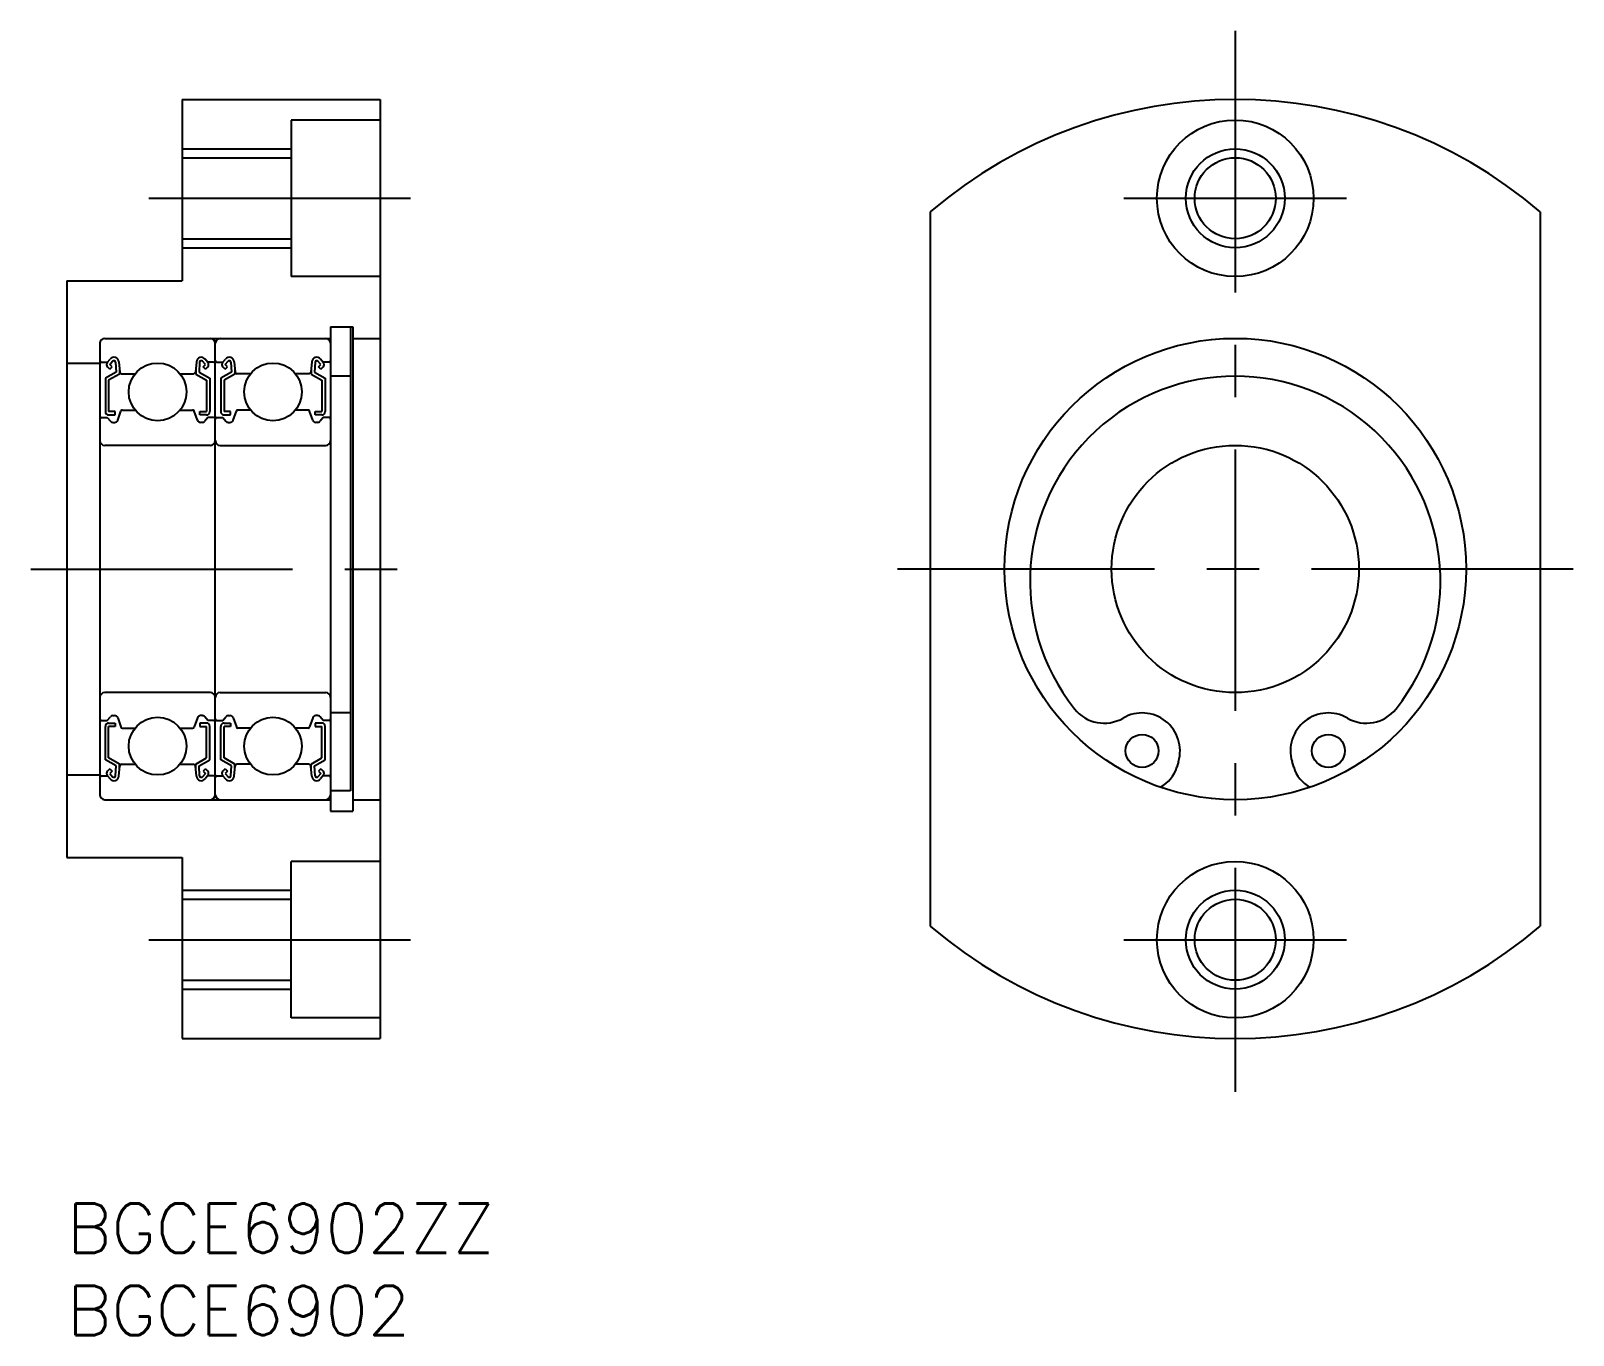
# Model space of a CAD drawing. Extents: x -2.2 to 91.4, y -8 to 71.2.
import ezdxf

# ---------------------------------------------------------------- set-up
doc = ezdxf.new("R2010")
doc.units = 0
doc.header["$LTSCALE"] = 0.5
doc.linetypes.add('CENTER', pattern=[50.8, 31.75, -6.35, 6.35, -6.35])
for name, color, linetype in [('MSM_CENTER', 1, 'CENTER'), ('MSM_CONTINUOUS', 7, 'CONTINUOUS'), ('MSM_NARROW', 5, 'CONTINUOUS'), ('MSM_PART_NUMBER', 7, 'CONTINUOUS')]:
    doc.layers.add(name, color=color, linetype=linetype)
doc.styles.get("Standard").update_dxf_attribs({"font": 'txt.shx', "height": 3, "bigfont": 'bigfont.shx'})

# ---------------------------------------------------------------- blocks, each defined once
blk = doc.blocks.new('*U13')
at = {"layer": 'MSM_PART_NUMBER'}
blk.add_text('BGCE6902ZZ', height=3, dxfattribs=at).set_placement((0, -3))
blk = doc.blocks.new('*U14')
at = {"layer": 'MSM_PART_NUMBER'}
blk.add_text('BGCE6902', height=3, dxfattribs=at).set_placement((0, -8))

msp = doc.modelspace()

# ---------------------------------------------------------------- linework, layer by layer
at = {"layer": 'MSM_CENTER'}
for p, q in [((70.88, 71.163), (70.88, 6.768)), ((4.966, 61), (22.034, 61)), ((64.13, 61), (77.63, 61)), ((-2.189, 38.5), (22.178, 38.5)), ((91.38, 38.5), (50.38, 38.5)), ((4.966, 16), (22.034, 16)), ((64.13, 16), (77.63, 16))]:
    msp.add_line(p, q, dxfattribs=at)
at = {"layer": 'MSM_CONTINUOUS'}
for p, q in [((7, 67), (7, 56)), ((7, 67), (19, 67)), ((19, 67), (19, 10)), ((19, 65.75), (13.6, 65.75)), ((13.6, 65.75), (13.6, 56.25)), ((7, 63.459), (13.6, 63.459)), ((52.38, 60.179), (52.38, 16.821)), ((89.38, 60.179), (89.38, 16.821)), ((7, 58.542), (13.6, 58.542)), ((19, 56.25), (13.6, 56.25)), ((0, 56), (0, 21)), ((0, 56), (7, 56)), ((2.3, 52.5), (16, 52.5)), ((16, 53.2), (16, 23.8)), ((16, 53.2), (17.35, 53.2)), ((17.2, 53.2), (17.2, 25.035)), ((17.35, 53.2), (17.35, 23.8)), ((17.35, 52.5), (19, 52.5)), ((2, 52.2), (2, 24.8)), ((9, 24.8), (9, 52.2)), ((0, 51), (2, 51)), ((2.1, 51.05), (2.46, 51.05)), ((2.448, 51.036), (2.619, 51.241)), ((2.602, 50.625), (2.46, 50.767)), ((2.602, 50.908), (2.772, 51.11)), ((2.743, 50.767), (2.602, 50.908)), ((2.602, 50.625), (2.743, 50.767)), ((2.948, 51.051), (2.981, 50.451)), ((3.148, 51.074), (3.203, 50.441)), ((3.181, 50.696), (3.181, 50.335)), ((7.852, 51.074), (7.797, 50.441)), ((7.819, 50.696), (7.819, 50.335)), ((8.052, 51.051), (8.019, 50.451)), ((8.398, 50.908), (8.228, 51.11)), ((8.257, 50.767), (8.398, 50.908)), ((8.398, 50.625), (8.257, 50.767)), ((8.552, 51.036), (8.381, 51.241)), ((8.398, 50.625), (8.54, 50.767)), ((8.9, 51.05), (8.54, 51.05)), ((9.1, 51.05), (9.46, 51.05)), ((9.448, 51.036), (9.619, 51.241)), ((9.602, 50.625), (9.46, 50.767)), ((9.602, 50.908), (9.772, 51.11)), ((9.743, 50.767), (9.602, 50.908)), ((9.602, 50.625), (9.743, 50.767)), ((9.948, 51.051), (9.981, 50.451)), ((10.148, 51.074), (10.203, 50.441)), ((10.181, 50.696), (10.181, 50.335)), ((14.852, 51.074), (14.797, 50.441)), ((14.819, 50.696), (14.819, 50.335)), ((15.052, 51.051), (15.019, 50.451)), ((15.398, 50.908), (15.228, 51.11)), ((15.257, 50.767), (15.398, 50.908)), ((15.398, 50.625), (15.257, 50.767)), ((15.552, 51.036), (15.381, 51.241)), ((15.398, 50.625), (15.54, 50.767)), ((15.9, 51.05), (15.54, 51.05)), ((2.981, 50.451), (2.331, 50.075)), ((2.331, 50.075), (2.331, 48.05)), ((3.181, 50.335), (2.531, 49.96)), ((2.531, 49.96), (2.531, 48.05)), ((3.303, 50.35), (4.139, 50.35)), ((6.861, 50.35), (7.697, 50.35)), ((7.819, 50.335), (8.469, 49.96)), ((8.019, 50.451), (8.669, 50.075)), ((8.469, 49.96), (8.469, 48.05)), ((8.669, 50.075), (8.669, 48.05)), ((9.981, 50.451), (9.331, 50.075)), ((9.331, 50.075), (9.331, 48.05)), ((10.181, 50.335), (9.531, 49.96)), ((9.531, 49.96), (9.531, 48.05)), ((11.139, 50.35), (10.303, 50.35)), ((14.697, 50.35), (13.861, 50.35)), ((14.819, 50.335), (15.469, 49.96)), ((15.019, 50.451), (15.669, 50.075)), ((15.469, 49.96), (15.469, 48.05)), ((15.669, 50.075), (15.669, 48.05)), ((17.2, 50.2, -0.7), (16, 50.2, -0.7)), ((2.931, 48.05), (2.531, 48.05)), ((2.531, 47.85), (2.931, 47.85)), ((2.931, 47.85), (2.931, 48.05)), ((3.079, 47.532), (3.28, 48.084)), ((3.374, 48.15), (4.139, 48.15)), ((6.861, 48.15), (7.626, 48.15)), ((7.921, 47.532), (7.72, 48.084)), ((8.069, 47.85), (8.069, 48.05)), ((8.069, 48.05), (8.469, 48.05)), ((8.469, 47.85), (8.069, 47.85)), ((9.931, 48.05), (9.531, 48.05)), ((9.531, 47.85), (9.931, 47.85)), ((9.931, 47.85), (9.931, 48.05)), ((10.079, 47.532), (10.28, 48.084)), ((11.139, 48.15), (10.374, 48.15)), ((14.626, 48.15), (13.861, 48.15)), ((14.921, 47.532), (14.72, 48.084)), ((15.069, 48.05), (15.469, 48.05)), ((15.069, 47.85), (15.069, 48.05)), ((15.469, 47.85), (15.069, 47.85)), ((2.1, 47.7), (2.45, 47.7)), ((2.45, 47.7), (2.642, 47.471)), ((2.795, 47.4), (2.891, 47.4)), ((8.205, 47.4), (8.109, 47.4)), ((8.55, 47.7), (8.358, 47.471)), ((8.9, 47.7), (8.55, 47.7)), ((9.1, 47.7), (9.45, 47.7)), ((9.45, 47.7), (9.642, 47.471)), ((9.795, 47.4), (9.891, 47.4)), ((15.205, 47.4), (15.109, 47.4)), ((15.55, 47.7), (15.358, 47.471)), ((15.9, 47.7), (15.55, 47.7)), ((8.7, 46), (2.3, 46)), ((9.3, 46), (15.7, 46)), ((8.7, 31), (2.3, 31)), ((9.3, 31), (15.7, 31)), ((2.1, 29.3), (2.45, 29.3)), ((2.45, 29.3), (2.642, 29.529)), ((2.531, 29.15), (2.931, 29.15)), ((2.795, 29.6), (2.891, 29.6)), ((2.931, 29.15), (2.931, 28.95)), ((3.079, 29.468), (3.28, 28.916)), ((7.921, 29.468), (7.72, 28.916)), ((8.069, 29.15), (8.069, 28.95)), ((8.469, 29.15), (8.069, 29.15)), ((8.205, 29.6), (8.109, 29.6)), ((8.55, 29.3), (8.358, 29.529)), ((8.9, 29.3), (8.55, 29.3)), ((9.1, 29.3), (9.45, 29.3)), ((9.45, 29.3), (9.642, 29.529)), ((9.531, 29.15), (9.931, 29.15)), ((9.795, 29.6), (9.891, 29.6)), ((9.931, 29.15), (9.931, 28.95)), ((10.079, 29.468), (10.28, 28.916)), ((14.921, 29.468), (14.72, 28.916)), ((15.469, 29.15), (15.069, 29.15)), ((15.069, 29.15), (15.069, 28.95)), ((15.205, 29.6), (15.109, 29.6)), ((15.55, 29.3), (15.358, 29.529)), ((15.9, 29.3), (15.55, 29.3)), ((17.2, 29.762, -0.7), (16, 29.762, -0.7)), ((2.331, 26.925), (2.331, 28.95)), ((2.531, 27.04), (2.531, 28.95)), ((2.931, 28.95), (2.531, 28.95)), ((3.374, 28.85), (4.139, 28.85)), ((6.861, 28.85), (7.626, 28.85)), ((8.069, 28.95), (8.469, 28.95)), ((8.469, 27.04), (8.469, 28.95)), ((8.669, 26.925), (8.669, 28.95)), ((9.331, 26.925), (9.331, 28.95)), ((9.531, 27.04), (9.531, 28.95)), ((9.931, 28.95), (9.531, 28.95)), ((11.139, 28.85), (10.374, 28.85)), ((14.626, 28.85), (13.861, 28.85)), ((15.069, 28.95), (15.469, 28.95)), ((15.469, 27.04), (15.469, 28.95)), ((15.669, 26.925), (15.669, 28.95)), ((2.981, 26.549), (2.331, 26.925)), ((2.602, 26.375), (2.46, 26.233)), ((3.181, 26.665), (2.531, 27.04)), ((2.602, 26.375), (2.743, 26.233)), ((2.743, 26.233), (2.602, 26.092)), ((2.948, 25.949), (2.981, 26.549)), ((3.148, 25.926), (3.203, 26.559)), ((3.181, 26.304), (3.181, 26.665)), ((3.303, 26.65), (4.139, 26.65)), ((3.721, 26.65), (3.721, 26.65)), ((3.93, 26.65), (3.93, 26.65)), ((6.861, 26.65), (7.697, 26.65)), ((7.852, 25.926), (7.797, 26.559)), ((7.819, 26.665), (8.469, 27.04)), ((7.819, 26.304), (7.819, 26.665)), ((8.019, 26.549), (8.669, 26.925)), ((8.052, 25.949), (8.019, 26.549)), ((8.398, 26.375), (8.257, 26.233)), ((8.257, 26.233), (8.398, 26.092)), ((8.398, 26.375), (8.54, 26.233)), ((9.981, 26.549), (9.331, 26.925)), ((9.602, 26.375), (9.46, 26.233)), ((10.181, 26.665), (9.531, 27.04)), ((9.602, 26.375), (9.743, 26.233)), ((9.743, 26.233), (9.602, 26.092)), ((9.948, 25.949), (9.981, 26.549)), ((10.148, 25.926), (10.203, 26.559)), ((10.181, 26.304), (10.181, 26.665)), ((11.139, 26.65), (10.303, 26.65)), ((14.697, 26.65), (13.861, 26.65)), ((14.07, 26.65), (14.07, 26.65)), ((14.279, 26.65), (14.279, 26.65)), ((14.852, 25.926), (14.797, 26.559)), ((14.819, 26.665), (15.469, 27.04)), ((14.819, 26.304), (14.819, 26.665)), ((15.019, 26.549), (15.669, 26.925)), ((15.052, 25.949), (15.019, 26.549)), ((15.398, 26.375), (15.257, 26.233)), ((15.257, 26.233), (15.398, 26.092)), ((15.398, 26.375), (15.54, 26.233)), ((67.436, 26.812), (67.336, 26.47)), ((74.425, 26.47), (74.324, 26.812)), ((0, 26), (2, 26)), ((2.1, 25.95), (2.46, 25.95)), ((2.448, 25.964), (2.619, 25.759)), ((2.602, 26.092), (2.772, 25.89)), ((8.398, 26.092), (8.228, 25.89)), ((8.552, 25.964), (8.381, 25.759)), ((8.9, 25.95), (8.54, 25.95)), ((9.1, 25.95), (9.46, 25.95)), ((9.448, 25.964), (9.619, 25.759)), ((9.602, 26.092), (9.772, 25.89)), ((15.398, 26.092), (15.228, 25.89)), ((15.552, 25.964), (15.381, 25.759)), ((15.9, 25.95), (15.54, 25.95)), ((2.3, 24.5), (16, 24.5)), ((17.2, 25.035, -0.7), (16, 25.035, -0.7)), ((17.35, 24.5), (19, 24.5)), ((16, 23.8), (17.35, 23.8)), ((0, 21), (7, 21)), ((7, 21), (7, 10)), ((13.6, 11.25), (13.6, 20.75)), ((19, 20.75), (13.6, 20.75)), ((7, 18.458), (13.6, 18.458)), ((7, 13.541), (13.6, 13.541)), ((19, 11.25), (13.6, 11.25)), ((7, 10), (19, 10))]:
    msp.add_line(p, q, dxfattribs=at)
for centre, radius in [((70.88, 61), 4.75), ((70.88, 61), 2.458), ((70.88, 38.5), 14), ((5.5, 49.25), 1.75), ((12.5, 49.25), 1.75), ((70.88, 38.5), 7.5), ((5.5, 27.75), 1.75), ((12.5, 27.75), 1.75), ((65.23, 27.462), 1), ((76.53, 27.462), 1), ((70.88, 16), 4.75), ((70.88, 16), 2.458)]:
    msp.add_circle(centre, radius, dxfattribs=at)
for centre, radius, start, end in [((70.88, 38.5), 28.5, 49.5245, 130.4755), ((2.3, 52.2), 0.3, 90, 180), ((8.7, 52.2), 0.3, 0, 90), ((9.3, 52.2), 0.3, 90, 180), ((15.7, 52.2), 0.3, 0, 90), ((2.1, 51.15), 0.1, 180, 270), ((2.602, 50.908), 0.2, 140.13638, 224.99798), ((2.849, 51.048), 0.3, 4.93473, 140.13638), ((2.849, 51.046), 0.1, 3.10166, 139.95027), ((8.151, 51.048), 0.3, 39.86362, 175.06527), ((8.151, 51.046), 0.1, 40.04973, 176.89834), ((8.398, 50.908), 0.2, 315.00202, 39.86362), ((8.9, 51.15), 0.1, 270, 0), ((9.1, 51.15), 0.1, 180, 270), ((9.602, 50.908), 0.2, 140.13638, 224.99798), ((9.849, 51.048), 0.3, 4.93473, 140.13638), ((9.849, 51.046), 0.1, 3.10166, 139.95027), ((15.151, 51.048), 0.3, 39.86362, 175.06527), ((15.151, 51.046), 0.1, 40.04973, 176.89834), ((15.398, 50.908), 0.2, 315.00202, 39.86362), ((15.9, 51.15), 0.1, 270, 0), ((3.303, 50.45), 0.1, 184.93473, 270), ((7.697, 50.45), 0.1, 270, 355.06527), ((10.303, 50.45), 0.1, 184.93473, 270), ((14.697, 50.45), 0.1, 270, 355.06527), ((70.88, 37.75), 12.45, 321.58898, 218.41102), ((2.531, 48.05), 0.2, 180, 270), ((3.374, 48.05), 0.1, 90, 159.99256), ((7.626, 48.05), 0.1, 20.00744, 90), ((8.469, 48.05), 0.2, 270, 0), ((9.531, 48.05), 0.2, 180, 270), ((10.374, 48.05), 0.1, 90, 159.99256), ((14.626, 48.05), 0.1, 20.00744, 90), ((15.469, 48.05), 0.2, 270, 0), ((2.1, 47.6), 0.1, 90, 180), ((2.795, 47.6), 0.2, 219.97717, 270), ((2.891, 47.6), 0.2, 270, 339.99256), ((8.109, 47.6), 0.2, 200.00744, 270), ((8.205, 47.6), 0.2, 270, 320.02283), ((8.9, 47.6), 0.1, 0, 90), ((9.1, 47.6), 0.1, 90, 180), ((9.795, 47.6), 0.2, 219.97717, 270), ((9.891, 47.6), 0.2, 270, 339.99256), ((15.109, 47.6), 0.2, 200.00744, 270), ((15.205, 47.6), 0.2, 270, 320.02283), ((15.9, 47.6), 0.1, 0, 90), ((2.3, 46.3), 0.3, 180, 270), ((8.7, 46.3), 0.3, 270, 0), ((9.3, 46.3), 0.3, 180, 270), ((15.7, 46.3), 0.3, 270, 0), ((2.3, 30.7), 0.3, 90, 180), ((8.7, 30.7), 0.3, 0, 90), ((9.3, 30.7), 0.3, 90, 180), ((15.7, 30.7), 0.3, 0, 90), ((62.927, 31.444), 2.3, 218.41102, 300.04713), ((78.833, 31.444), 2.3, 239.95287, 321.58898), ((2.1, 29.4), 0.1, 180, 270), ((2.531, 28.95), 0.2, 90, 180), ((2.795, 29.4), 0.2, 90, 140.02283), ((2.891, 29.4), 0.2, 20.00744, 90), ((8.109, 29.4), 0.2, 90, 159.99256), ((8.205, 29.4), 0.2, 39.97717, 90), ((8.469, 28.95), 0.2, 0, 90), ((8.9, 29.4), 0.1, 270, 0), ((9.1, 29.4), 0.1, 180, 270), ((9.531, 28.95), 0.2, 90, 180), ((9.795, 29.4), 0.2, 90, 140.02283), ((9.891, 29.4), 0.2, 20.00744, 90), ((15.109, 29.4), 0.2, 90, 159.99256), ((15.205, 29.4), 0.2, 39.97717, 90), ((15.469, 28.95), 0.2, 0, 90), ((15.9, 29.4), 0.1, 270, 0), ((65.23, 27.462), 2.3, 343.58289, 120.04713), ((76.53, 27.462), 2.3, 59.95287, 196.41711), ((3.374, 28.95), 0.1, 200.00744, 270), ((7.626, 28.95), 0.1, 270, 339.99256), ((10.374, 28.95), 0.1, 200.00744, 270), ((14.626, 28.95), 0.1, 270, 339.99256), ((2.602, 26.092), 0.2, 135.00202, 219.86362), ((3.303, 26.55), 0.1, 90, 175.06527), ((7.697, 26.55), 0.1, 4.93473, 90), ((8.398, 26.092), 0.2, 320.13638, 44.99798), ((9.602, 26.092), 0.2, 135.00202, 219.86362), ((10.303, 26.55), 0.1, 90, 175.06527), ((14.697, 26.55), 0.1, 4.93473, 90), ((15.398, 26.092), 0.2, 320.13638, 44.99798), ((65.417, 27.035), 2, 297.32736, 343.58289), ((76.343, 27.035), 2, 196.41711, 242.67264), ((2.1, 25.85), 0.1, 90, 180), ((2.849, 25.952), 0.3, 219.86362, 355.06527), ((2.849, 25.954), 0.1, 220.04973, 356.89834), ((8.151, 25.952), 0.3, 184.93473, 320.13638), ((8.151, 25.954), 0.1, 183.10166, 319.95027), ((8.9, 25.85), 0.1, 0, 90), ((9.1, 25.85), 0.1, 90, 180), ((9.849, 25.952), 0.3, 219.86362, 355.06527), ((9.849, 25.954), 0.1, 220.04973, 356.89834), ((15.151, 25.952), 0.3, 184.93473, 320.13638), ((15.151, 25.954), 0.1, 183.10166, 319.95027), ((15.9, 25.85), 0.1, 0, 90), ((2.3, 24.8), 0.3, 180, 270), ((8.7, 24.8), 0.3, 270, 0), ((9.3, 24.8), 0.3, 180, 270), ((15.7, 24.8), 0.3, 270, 0), ((70.88, 38.5), 28.5, 229.5245, 310.4755)]:
    msp.add_arc(centre, radius, start, end, dxfattribs=at)
at = {"layer": 'MSM_NARROW'}
for p, q in [((7, 64), (13.6, 64)), ((7, 58), (13.6, 58)), ((7, 19), (13.6, 19)), ((7, 13), (13.6, 13))]:
    msp.add_line(p, q, dxfattribs=at)
for centre in [(70.88, 61), (70.88, 16)]:
    msp.add_circle(centre, 3, dxfattribs=at)

# ---------------------------------------------------------------- block references
at = {"layer": 'MSM_CONTINUOUS'}
for name in ['*U13', '*U14']:
    msp.add_blockref(name, (0, 0), dxfattribs=at)

doc.saveas('drawing.dxf')
